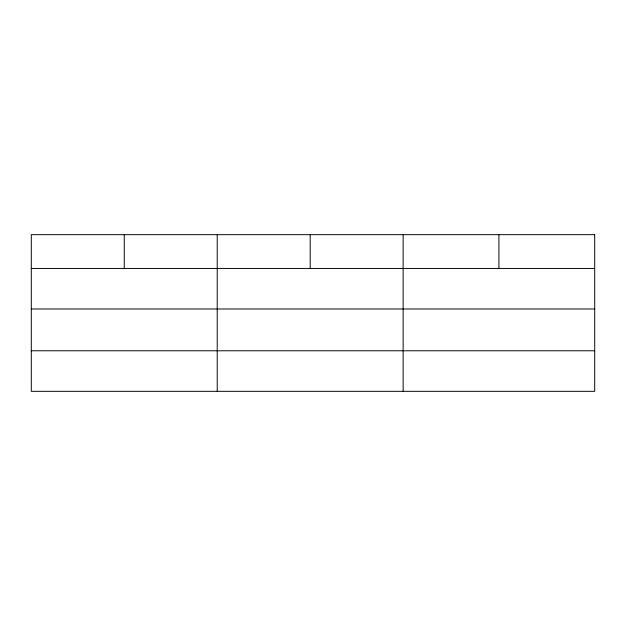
<?xml version="1.0" encoding="UTF-8"?>
<svg xmlns="http://www.w3.org/2000/svg" width="626" height="626" viewBox="0 0 626 626"><rect width="100%" height="100%" fill="white"/><g stroke="black" fill="none" stroke-linecap="round" stroke-linejoin="round"><path stroke-width="0.94" d="M31.3 268.437L594.7 268.437M31.3 308.986L594.7 308.986M31.3 350.771L594.7 350.771M498.922 234.672L498.922 268.437M403.144 234.672L403.144 391.328M310.183 234.672L310.183 268.437M217.222 234.672L217.222 391.328M124.261 234.672L124.261 268.437M594.7 234.672L31.3 234.672L31.3 391.328L594.7 391.328L594.7 234.672"/></g></svg>
